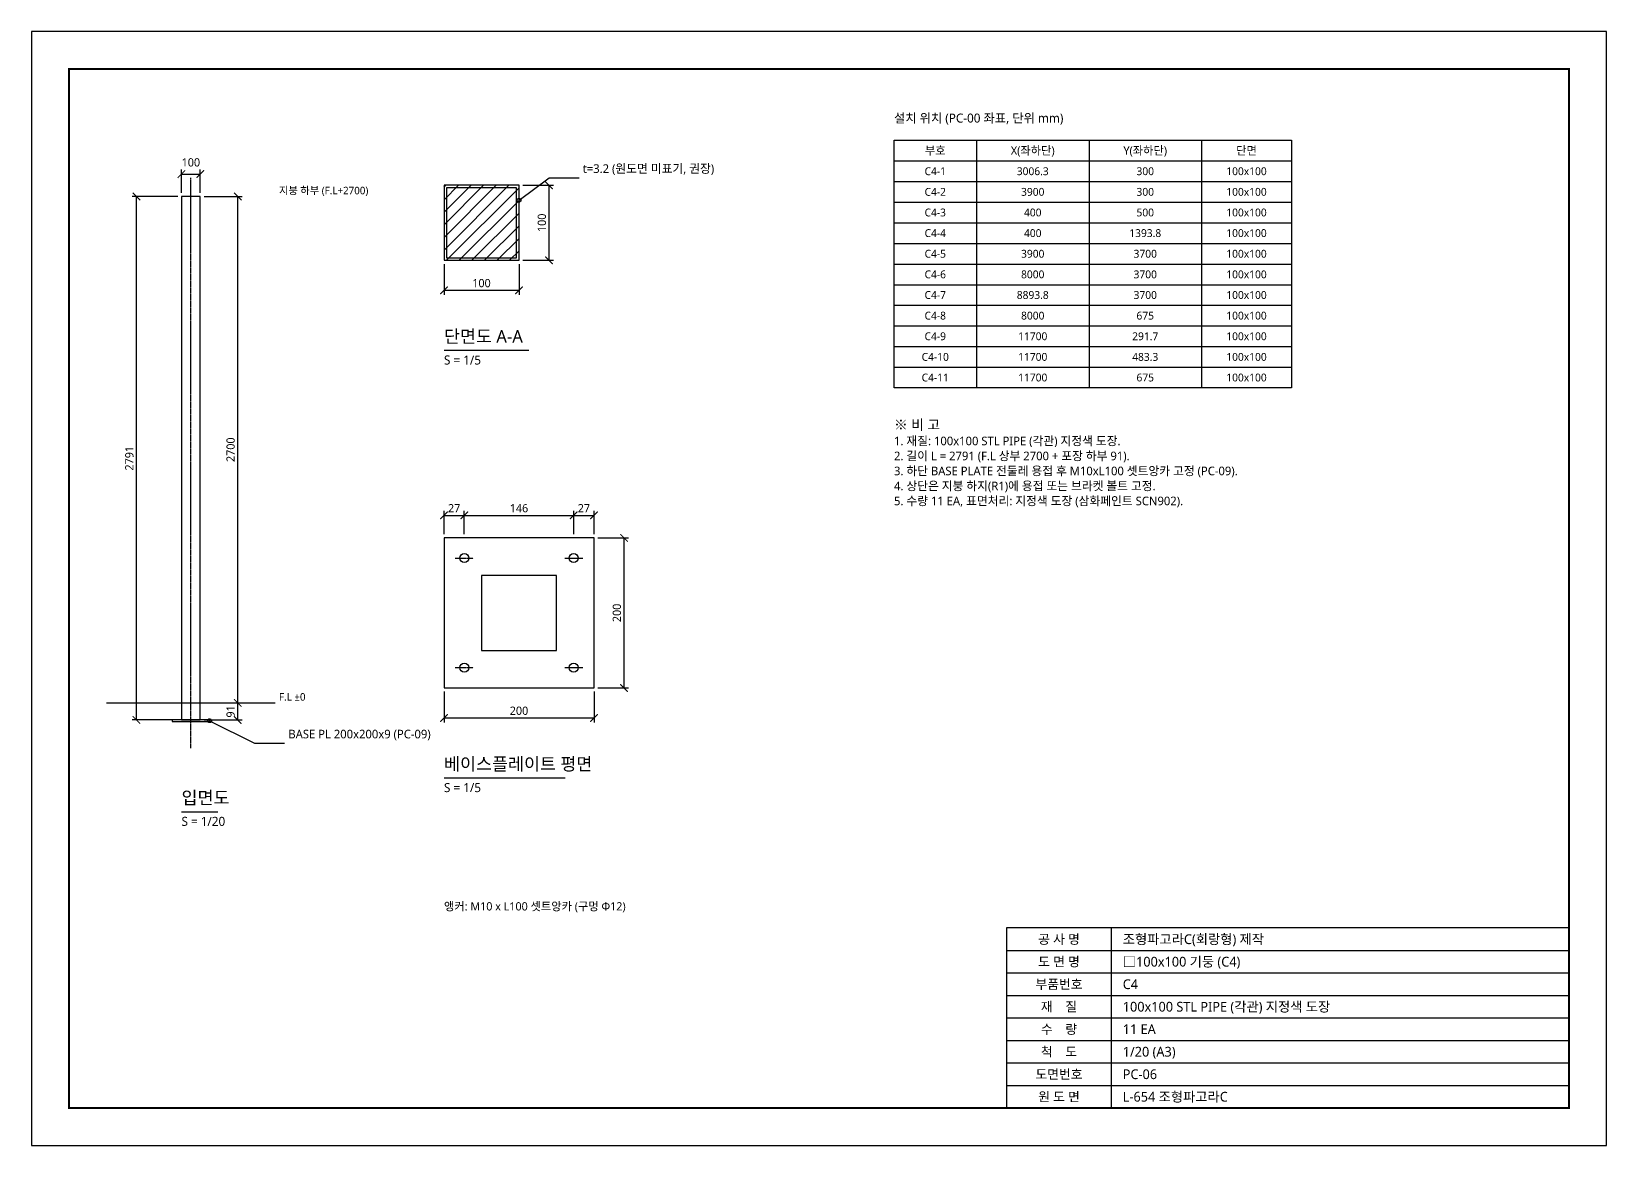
# Model space of a CAD drawing. Header units: millimetres. Extents: x 0 to 600420, y 0 to 14850.
# Drawn here: x 300000 to 308400, y 0 to 5940 of the extents above; entities that cross this region are included whole.
import ezdxf
from ezdxf.enums import TextEntityAlignment as Align

# ---------------------------------------------------------------- set-up
doc = ezdxf.new("R2010")
doc.units = ezdxf.units.MM
doc.linetypes.add('CENTER', pattern=[5.08, 3.175, -0.635, 0.635, -0.635])
for name, color, linetype in [('CENTER', 1, 'CENTER'), ('DIM', 3, 'Continuous'), ('FRAME', 7, 'Continuous'), ('HATCH', 8, 'Continuous'), ('NOTE', 1, 'Continuous'), ('OUTLINE', 7, 'Continuous'), ('TEXT', 7, 'Continuous'), ('THIN', 8, 'Continuous')]:
    doc.layers.add(name, color=color, linetype=linetype)
doc.styles.add('KOR', font='NanumGothic.ttf')
doc.dimstyles.new('PART', dxfattribs={"dimtxt": 2.2, "dimasz": 2, "dimexe": 1.2, "dimexo": 1, "dimgap": 0.8, "dimtad": 1, "dimdec": 1, "dimlfac": 100, "dimdsep": 46, "dimtxsty": 'KOR', "dimblk": 'ARCHTICK', "dimcen": 2.5, "dimclrd": 3, "dimclre": 3, "dimclrt": 3, "dimazin": 3, "dimtfac": 0.5, "dimtmove": 2, "dimatfit": 3})

# ---------------------------------------------------------------- blocks, each defined once
blk = doc.blocks.new('_ARCHTICK')
at = {"color": 0, "linetype": 'BYBLOCK', "const_width": 0.15}
blk.add_lwpolyline([(-0.5, -0.5), (0.5, 0.5)], dxfattribs=at)

msp = doc.modelspace()

# ---------------------------------------------------------------- hatches: boundary and pattern name
at = {"layer": 'HATCH'}
h = msp.add_hatch(dxfattribs=at)
h.set_pattern_fill('ANSI31', scale=15)
h.paths.add_polyline_path([(302200, 4720), (302600, 4720), (302600, 5120), (302200, 5120)])

# ---------------------------------------------------------------- linework, layer by layer
at = {"layer": 'CENTER'}
for p, q in [((300850, 2119), (300850, 5160)), ((302260, 3132), (302356, 3132)), ((302844, 3132), (302940, 3132)), ((302260, 2548), (302356, 2548)), ((302844, 2548), (302940, 2548))]:
    msp.add_line(p, q, dxfattribs=at)
at = {"layer": 'DIM'}
for points in [[(302600, 5040), (302760, 5160), (302920, 5160)], [(300950, 2265), (301190, 2145), (301350, 2145)]]:
    msp.add_lwpolyline(points, dxfattribs=at)
for centre in [(302600, 5040), (300950, 2265)]:
    msp.add_circle(centre, 10, dxfattribs=at)
at = {"layer": 'FRAME'}
for points in [[(300000, 0), (308400, 0), (308400, 5940), (300000, 5940)], [(304600, 5360), (306720, 5360), (306720, 4040), (304600, 4040)], [(305200, 200), (308200, 200), (308200, 1160), (305200, 1160)]]:
    msp.add_lwpolyline(points, close=True, dxfattribs=at)
at = {"layer": 'FRAME', "const_width": 10}
msp.add_lwpolyline([(300200, 200), (308200, 200), (308200, 5740), (300200, 5740)], close=True, dxfattribs=at)
at = {"layer": 'NOTE'}
msp.add_line((300400, 2360), (301300, 2360), dxfattribs=at)
at = {"layer": 'OUTLINE'}
for points in [[(300800, 2269), (300900, 2269), (300900, 5060), (300800, 5060)], [(302200, 4720), (302600, 4720), (302600, 5120), (302200, 5120)], [(302200, 2440), (303000, 2440), (303000, 3240), (302200, 3240)], [(300750, 2260), (300950, 2260), (300950, 2269), (300750, 2269)]]:
    msp.add_lwpolyline(points, close=True, dxfattribs=at)
for centre in [(302308, 3132), (302892, 3132), (302308, 2548), (302892, 2548)]:
    msp.add_circle(centre, 24, dxfattribs=at)
at = {"layer": 'TEXT'}
for points in [[(302200, 4240), (302652.2, 4240)], [(302200, 1960), (302846, 1960)], [(300800, 1780), (300993.8, 1780)]]:
    msp.add_lwpolyline(points, dxfattribs=at)
at = {"layer": 'THIN'}
for points in [[(305040, 5360), (305040, 4040)], [(305640, 5360), (305640, 4040)], [(306240, 5360), (306240, 4040)], [(304600, 5250), (306720, 5250)], [(304600, 5140), (306720, 5140)], [(304600, 5030), (306720, 5030)], [(304600, 4920), (306720, 4920)], [(304600, 4810), (306720, 4810)], [(304600, 4700), (306720, 4700)], [(304600, 4590), (306720, 4590)], [(304600, 4480), (306720, 4480)], [(304600, 4370), (306720, 4370)], [(304600, 4260), (306720, 4260)], [(304600, 4150), (306720, 4150)], [(305760, 200), (305760, 1160)], [(305200, 1040), (308200, 1040)], [(305200, 920), (308200, 920)], [(305200, 800), (308200, 800)], [(305200, 680), (308200, 680)], [(305200, 560), (308200, 560)], [(305200, 440), (308200, 440)], [(305200, 320), (308200, 320)]]:
    msp.add_lwpolyline(points, dxfattribs=at)
for points in [[(302212.8, 4732.8), (302587.2, 4732.8), (302587.2, 5107.2), (302212.8, 5107.2)], [(302400, 2640), (302800, 2640), (302800, 3040), (302400, 3040)]]:
    msp.add_lwpolyline(points, close=True, dxfattribs=at)

# ---------------------------------------------------------------- texts
at = {"layer": 'TEXT', "style": 'KOR'}
for s, height, p in [('설치 위치 (PC-00 좌표, 단위 mm)', 48, (304600, 5440)), ('t=3.2 (원도면 미표기, 권장)', 46, (302940, 5172)), ('지붕 하부 (F.L+2700)', 40, (301320, 5060)), ('단면도 A-A', 68, (302200, 4260)), ('S = 1/5', 48, (302200, 4150)), ('※ 비 고', 54, (304600, 3800)), ('1. 재질: 100x100 STL PIPE (각관) 지정색 도장.', 46, (304600, 3720)), ('2. 길이 L = 2791 (F.L 상부 2700 + 포장 하부 91).', 46, (304600, 3640)), ('3. 하단 BASE PLATE 전둘레 용접 후 M10xL100 셋트앙카 고정 (PC-09).', 46, (304600, 3560)), ('4. 상단은 지붕 하지(R1)에 용접 또는 브라켓 볼트 고정.', 46, (304600, 3480)), ('5. 수량 11 EA, 표면처리: 지정색 도장 (삼화페인트 SCN902).', 46, (304600, 3400)), ('F.L ±0', 40, (301320, 2360)), ('BASE PL 200x200x9 (PC-09)', 46, (301370, 2157)), ('베이스플레이트 평면', 68, (302200, 1980)), ('S = 1/5', 48, (302200, 1870)), ('입면도', 68, (300800, 1800)), ('S = 1/20', 48, (300800, 1690)), ('앵커: M10 x L100 셋트앙카 (구멍 Φ12)', 44, (302200, 1240))]:
    msp.add_text(s, height=height, dxfattribs=at).set_placement(p, align=Align.BOTTOM_LEFT)
for s, height, p in [('부호', 44, (304820, 5305)), ('X(좌하단)', 44, (305340, 5305)), ('Y(좌하단)', 44, (305940, 5305)), ('단면', 44, (306480, 5305)), ('C4-1', 41.8, (304820, 5195)), ('3006.3', 41.8, (305340, 5195)), ('300', 41.8, (305940, 5195)), ('100x100', 41.8, (306480, 5195)), ('C4-2', 41.8, (304820, 5085)), ('3900', 41.8, (305340, 5085)), ('300', 41.8, (305940, 5085)), ('100x100', 41.8, (306480, 5085)), ('C4-3', 41.8, (304820, 4975)), ('400', 41.8, (305340, 4975)), ('500', 41.8, (305940, 4975)), ('100x100', 41.8, (306480, 4975)), ('C4-4', 41.8, (304820, 4865)), ('400', 41.8, (305340, 4865)), ('1393.8', 41.8, (305940, 4865)), ('100x100', 41.8, (306480, 4865)), ('C4-5', 41.8, (304820, 4755)), ('3900', 41.8, (305340, 4755)), ('3700', 41.8, (305940, 4755)), ('100x100', 41.8, (306480, 4755)), ('C4-6', 41.8, (304820, 4645)), ('8000', 41.8, (305340, 4645)), ('3700', 41.8, (305940, 4645)), ('100x100', 41.8, (306480, 4645)), ('C4-7', 41.8, (304820, 4535)), ('8893.8', 41.8, (305340, 4535)), ('3700', 41.8, (305940, 4535)), ('100x100', 41.8, (306480, 4535)), ('C4-8', 41.8, (304820, 4425)), ('8000', 41.8, (305340, 4425)), ('675', 41.8, (305940, 4425)), ('100x100', 41.8, (306480, 4425)), ('C4-9', 41.8, (304820, 4315)), ('11700', 41.8, (305340, 4315)), ('291.7', 41.8, (305940, 4315)), ('100x100', 41.8, (306480, 4315)), ('C4-10', 41.8, (304820, 4205)), ('11700', 41.8, (305340, 4205)), ('483.3', 41.8, (305940, 4205)), ('100x100', 41.8, (306480, 4205)), ('C4-11', 41.8, (304820, 4095)), ('11700', 41.8, (305340, 4095)), ('675', 41.8, (305940, 4095)), ('100x100', 41.8, (306480, 4095)), ('공 사 명', 50, (305480, 1100)), ('도 면 명', 50, (305480, 980)), ('부품번호', 50, (305480, 860)), ('재    질', 50, (305480, 740)), ('수    량', 50, (305480, 620)), ('척    도', 50, (305480, 500)), ('도면번호', 50, (305480, 380)), ('원 도 면', 50, (305480, 260))]:
    msp.add_text(s, height=height, dxfattribs=at).set_placement(p, align=Align.MIDDLE_CENTER)
for s, p in [('조형파고라C(회랑형) 제작', (305820, 1100)), ('□100x100 기둥 (C4)', (305820, 980)), ('C4', (305820, 860)), ('100x100 STL PIPE (각관) 지정색 도장', (305820, 740)), ('11 EA', (305820, 620)), ('1/20 (A3)', (305820, 500)), ('PC-06', (305820, 380)), ('L-654 조형파고라C', (305820, 260))]:
    msp.add_text(s, height=52, dxfattribs=at).set_placement(p, align=Align.MIDDLE_LEFT)

# ---------------------------------------------------------------- dimensions: what is measured, and where the dimension line sits
at = {"layer": 'DIM'}
for base, p1, p2, override in [((300800, 5180), (300800, 5060), (300900, 5060), {"dimscale": 20, "dimlfac": 1}), ((302200, 4560), (302200, 4720), (302600, 4720), {"dimscale": 20, "dimlfac": 0.25}), ((302200, 3360), (302200, 3240), (302308, 3240), {"dimscale": 20, "dimlfac": 0.25}), ((302308, 3360), (302308, 3240), (302892, 3240), {"dimscale": 20, "dimlfac": 0.25}), ((302892, 3360), (302892, 3240), (303000, 3240), {"dimscale": 20, "dimlfac": 0.25}), ((302200, 2280), (302200, 2440), (303000, 2440), {"dimscale": 20, "dimlfac": 0.25})]:
    msp.add_linear_dim(base=base, p1=p1, p2=p2, dimstyle='PART', override=override, dxfattribs=at).render()
for base, p1, p2, override in [((302760, 4720), (302600, 4720), (302600, 5120), {"dimscale": 20, "dimlfac": 0.25}), ((300560, 2269), (300800, 2269), (300800, 5060), {"dimscale": 20, "dimlfac": 1}), ((301100, 2360), (300900, 2360), (300900, 5060), {"dimscale": 20, "dimlfac": 1}), ((303160, 2440), (303000, 2440), (303000, 3240), {"dimscale": 20, "dimlfac": 0.25}), ((301100, 2269), (300900, 2269), (300900, 2360), {"dimscale": 20, "dimlfac": 1})]:
    msp.add_linear_dim(base=base, p1=p1, p2=p2, angle=90, dimstyle='PART', override=override, dxfattribs=at).render()

doc.saveas('drawing.dxf')
